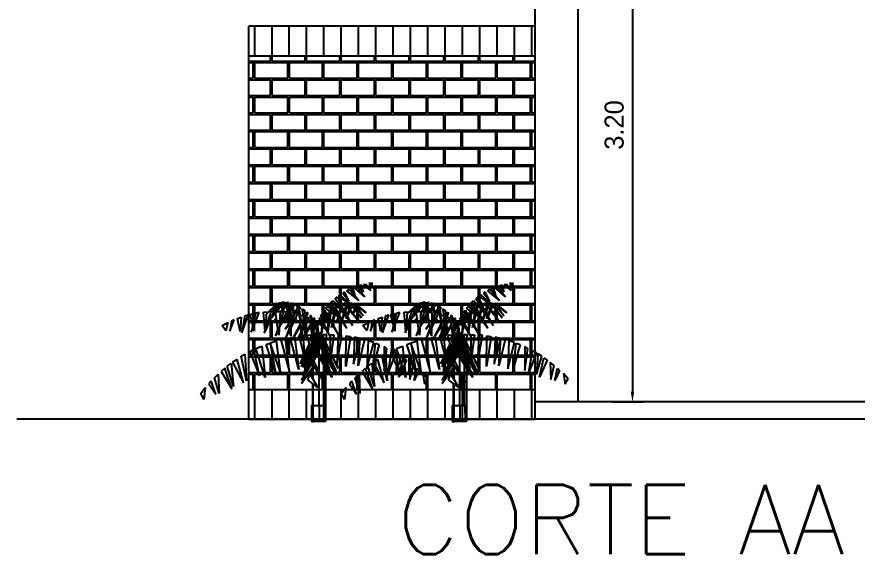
# Model space of a CAD drawing. Header units: millimetres. Extents: x 128 to 761, y 122 to 191.
# Drawn here: x 175.491 to 180.343, y 178.343 to 181.447 of the extents above; entities that cross this region are included whole.
import ezdxf

# ---------------------------------------------------------------- set-up
doc = ezdxf.new("R2010")
doc.units = ezdxf.units.MM
for name, color, linetype in [('COTA', 5, 'Continuous'), ('P1-VEGEXT', 60, 'Continuous'), ('PAREDE', 6, 'Continuous')]:
    doc.layers.add(name, color=color, linetype=linetype)
doc.styles.add('COMODOS', font='romans.shx', dxfattribs={"height": 0.15})
doc.styles.add('EXECUÇÃO', font='', dxfattribs={"height": 0.11})
doc.styles.get('EXECUÇÃO').set_extended_font_data('AvantGarde Md BT')
doc.dimstyles.new('COTAEXEC', dxfattribs={"dimscale": 0.05, "dimtxt": 0.11, "dimasz": 1.2, "dimexe": 1.25, "dimexo": 4, "dimgap": 1, "dimtad": 1, "dimrnd": 0.005, "dimzin": 4, "dimdsep": 46, "dimtxsty": 'EXECUÇÃO', "dimcen": 2.5, "dimdle": 0.15, "dimclrd": 2, "dimclre": 2, "dimclrt": 220, "dimadec": 0, "dimazin": 0, "dimtfac": 0.075, "dimtmove": 2, "dimatfit": 3, "dimfxl": 1, "dimtolj": 1, "dimtzin": 0, "dimarcsym": 0})

# ---------------------------------------------------------------- blocks, each defined once
blk = doc.blocks.new('A$C19217AA6')
at = {"layer": 'P1-VEGEXT', "color": 84}
for p, q in [((0.3221, 0.7823), (0.3172, 0.8003)), ((0.3172, 0.8003), (0.3393, 0.7987)), ((0.3393, 0.7987), (0.3221, 0.7823)), ((0.3565, 0.7937), (0.327, 0.7577)), ((0.327, 0.7577), (0.3688, 0.7921)), ((0.3688, 0.7921), (0.3565, 0.7937)), ((0.4082, 0.7806), (0.3615, 0.7216)), ((0.3688, 0.7495), (0.3811, 0.7888)), ((0.3959, 0.7839), (0.3688, 0.7495)), ((0.3811, 0.7888), (0.3959, 0.7839)), ((0.4229, 0.7757), (0.4082, 0.7806)), ((0.3615, 0.7216), (0.4229, 0.7757)), ((0.45, 0.7642), (0.3959, 0.7003)), ((0.3959, 0.7003), (0.4647, 0.756)), ((0.4155, 0.7233), (0.4303, 0.7724)), ((0.4451, 0.7659), (0.4205, 0.7298)), ((0.4303, 0.7724), (0.4451, 0.7659)), ((0.4647, 0.756), (0.45, 0.7642)), ((0.4524, 0.6954), (0.4795, 0.7478)), ((0.4893, 0.7429), (0.4524, 0.6954)), ((0.4549, 0.6856), (0.5041, 0.7331)), ((0.4795, 0.7478), (0.4893, 0.7429)), ((0.5041, 0.7331), (0.5164, 0.7249)), ((0.4377, 0.6839), (0.4303, 0.6823)), ((0.4303, 0.6823), (0.4696, 0.5938)), ((0.4696, 0.5938), (0.4377, 0.6839)), ((0.4377, 0.6757), (0.4451, 0.6839)), ((0.4524, 0.6856), (0.4401, 0.6724)), ((0.4549, 0.6839), (0.4401, 0.6692)), ((0.4451, 0.6839), (0.4524, 0.6856)), ((0.4647, 0.6856), (0.4549, 0.6856)), ((0.4549, 0.6856), (0.4918, 0.5872)), ((0.5164, 0.7249), (0.4623, 0.6856)), ((0.4918, 0.5872), (0.4647, 0.6856)), ((0.4672, 0.6741), (0.4746, 0.6839)), ((0.4795, 0.6823), (0.4672, 0.6692)), ((0.4746, 0.6839), (0.4795, 0.6823)), ((0.4967, 0.6774), (0.4893, 0.6806)), ((0.4893, 0.6806), (0.5237, 0.5725)), ((0.5188, 0.7216), (0.4967, 0.6708)), ((0.5041, 0.6528), (0.5557, 0.6905)), ((0.5065, 0.6724), (0.5336, 0.7101)), ((0.5459, 0.7003), (0.5139, 0.6692)), ((0.5336, 0.7101), (0.5188, 0.7216)), ((0.5557, 0.6905), (0.5409, 0.6544)), ((0.5557, 0.6905), (0.5459, 0.7003)), ((0.568, 0.6774), (0.5557, 0.6905)), ((0.7647, 0.6757), (0.777, 0.6823)), ((0.777, 0.6823), (0.804, 0.6315)), ((0.7844, 0.6839), (0.7795, 0.6724)), ((0.7844, 0.6659), (0.7918, 0.6856)), ((0.7918, 0.6856), (0.7844, 0.6839)), ((0.8508, 0.6265), (0.8016, 0.6888)), ((0.8016, 0.6888), (0.8065, 0.6888)), ((0.8065, 0.6888), (0.8508, 0.6298)), ((0.8188, 0.6905), (0.8139, 0.6774)), ((0.8262, 0.6888), (0.8188, 0.6905)), ((0.8188, 0.6708), (0.8262, 0.6888)), ((0.8704, 0.6364), (0.8286, 0.6905)), ((0.8286, 0.6905), (0.8385, 0.6888)), ((0.8385, 0.6888), (0.8754, 0.6364)), ((0.8458, 0.6872), (0.8434, 0.6806)), ((0.8532, 0.6856), (0.8458, 0.6872)), ((0.8483, 0.6741), (0.8532, 0.6856)), ((0.8901, 0.6364), (0.8557, 0.6823)), ((0.8557, 0.6823), (0.8655, 0.6774)), ((0.3983, 0.6642), (0.3541, 0.6282)), ((0.3541, 0.6282), (0.3885, 0.6544)), ((0.4057, 0.661), (0.3713, 0.6102)), ((0.3713, 0.6102), (0.4082, 0.6561)), ((0.4155, 0.6446), (0.3811, 0.5987)), ((0.3811, 0.5987), (0.4155, 0.6429)), ((0.3885, 0.6544), (0.3983, 0.6642)), ((0.4082, 0.6724), (0.4033, 0.6692)), ((0.4033, 0.6692), (0.4328, 0.6167)), ((0.4328, 0.6167), (0.4082, 0.6724)), ((0.418, 0.6757), (0.4106, 0.6659)), ((0.4131, 0.661), (0.4278, 0.679)), ((0.4278, 0.679), (0.418, 0.6757)), ((0.4352, 0.6708), (0.418, 0.6479)), ((0.418, 0.6446), (0.4352, 0.6659)), ((0.4451, 0.6446), (0.4278, 0.6233)), ((0.4303, 0.62), (0.4475, 0.6413)), ((0.4426, 0.6692), (0.4549, 0.679)), ((0.4598, 0.6659), (0.4475, 0.6495)), ((0.45, 0.6462), (0.4623, 0.661)), ((0.4672, 0.6265), (0.4721, 0.6331)), ((0.4746, 0.6315), (0.4672, 0.6265)), ((0.4942, 0.661), (0.477, 0.6331)), ((0.477, 0.6364), (0.4844, 0.6429)), ((0.477, 0.6347), (0.4795, 0.6364)), ((0.4819, 0.6216), (0.4991, 0.6462)), ((0.4942, 0.6626), (0.4893, 0.6528)), ((0.5237, 0.5725), (0.4967, 0.6774)), ((0.5041, 0.6757), (0.4991, 0.6659)), ((0.5016, 0.6511), (0.5164, 0.6692)), ((0.5164, 0.6692), (0.5041, 0.6757)), ((0.509, 0.62), (0.5262, 0.6479)), ((0.5311, 0.6315), (0.5139, 0.6069)), ((0.5237, 0.6659), (0.5459, 0.6511)), ((0.5237, 0.6659), (0.5532, 0.5429)), ((0.5311, 0.6315), (0.5262, 0.6216)), ((0.5532, 0.5429), (0.5336, 0.6593)), ((0.536, 0.6331), (0.568, 0.6774)), ((0.5778, 0.6659), (0.536, 0.6315)), ((0.5459, 0.6511), (0.536, 0.638)), ((0.5385, 0.6216), (0.5557, 0.6347)), ((0.5655, 0.638), (0.5557, 0.6446)), ((0.5557, 0.6446), (0.5778, 0.5118)), ((0.5631, 0.638), (0.5877, 0.6561)), ((0.5778, 0.5118), (0.5655, 0.638)), ((0.568, 0.5921), (0.6024, 0.6331)), ((0.5877, 0.6561), (0.5778, 0.6659)), ((0.595, 0.6429), (0.5827, 0.6233)), ((0.6024, 0.6331), (0.595, 0.6429)), ((0.6983, 0.6331), (0.6909, 0.6265)), ((0.7155, 0.597), (0.6983, 0.6331)), ((0.7106, 0.6429), (0.7057, 0.6134)), ((0.7229, 0.6511), (0.7106, 0.6429)), ((0.7155, 0.6102), (0.7229, 0.6511)), ((0.7401, 0.6446), (0.7303, 0.5888)), ((0.7303, 0.5725), (0.745, 0.6364)), ((0.745, 0.6659), (0.7327, 0.6577)), ((0.7327, 0.6577), (0.7573, 0.6216)), ((0.745, 0.6659), (0.7549, 0.6708)), ((0.7868, 0.5921), (0.745, 0.6659)), ((0.7549, 0.6708), (0.7499, 0.6544)), ((0.7942, 0.6298), (0.7647, 0.6757)), ((0.777, 0.6561), (0.7672, 0.6233)), ((0.7696, 0.62), (0.7795, 0.6511)), ((0.8114, 0.6331), (0.7868, 0.6298)), ((0.7893, 0.4954), (0.8114, 0.6331)), ((0.8114, 0.6724), (0.8016, 0.6364)), ((0.804, 0.6331), (0.8163, 0.6675)), ((0.8114, 0.6331), (0.8311, 0.6347)), ((0.8557, 0.5397), (0.8114, 0.6331)), ((0.8262, 0.6331), (0.8311, 0.6495)), ((0.8336, 0.6462), (0.8286, 0.6331)), ((0.8311, 0.6347), (0.8532, 0.5643)), ((0.8336, 0.6528), (0.8409, 0.6741)), ((0.8458, 0.6692), (0.836, 0.6479)), ((0.8778, 0.6364), (0.8508, 0.6364)), ((0.8508, 0.6364), (0.8581, 0.4987)), ((0.8581, 0.6364), (0.8631, 0.6462)), ((0.8581, 0.4987), (0.8778, 0.6364)), ((0.8655, 0.6429), (0.8606, 0.6364)), ((0.8631, 0.6511), (0.8704, 0.6626)), ((0.8655, 0.6774), (0.8926, 0.6364)), ((0.8729, 0.6577), (0.868, 0.6479)), ((0.8704, 0.6675), (0.8754, 0.6741)), ((0.8754, 0.6741), (0.8803, 0.6692)), ((0.8803, 0.6692), (0.8754, 0.661)), ((0.8754, 0.6347), (0.8999, 0.602)), ((0.9294, 0.6249), (0.8852, 0.6642)), ((0.8852, 0.6642), (0.895, 0.6544)), ((0.8852, 0.6364), (0.9049, 0.6364)), ((0.9344, 0.5233), (0.8852, 0.6364)), ((0.895, 0.6544), (0.9294, 0.6249)), ((0.9049, 0.6364), (0.9344, 0.5315)), ((0.9467, 0.6331), (0.9294, 0.6347)), ((0.9294, 0.6347), (0.9368, 0.52)), ((0.9368, 0.52), (0.9467, 0.6331)), ((0.4278, 0.6216), (0.4033, 0.5872)), ((0.4033, 0.5872), (0.4303, 0.62)), ((0.4746, 0.6282), (0.4328, 0.5544)), ((0.4328, 0.5544), (0.4647, 0.6003)), ((0.4647, 0.6003), (0.4795, 0.6183)), ((0.4647, 0.5397), (0.509, 0.6167)), ((0.5114, 0.6052), (0.4647, 0.5397)), ((0.4967, 0.5938), (0.4893, 0.5888)), ((0.4893, 0.5888), (0.4893, 0.5888)), ((0.5114, 0.6036), (0.5114, 0.6052)), ((0.5139, 0.6052), (0.5336, 0.6183)), ((0.5311, 0.6265), (0.5188, 0.6151)), ((0.5287, 0.6249), (0.5311, 0.6265)), ((0.5483, 0.5708), (0.5631, 0.6003)), ((0.5631, 0.5872), (0.5483, 0.561)), ((0.5655, 0.5823), (0.5582, 0.5757)), ((0.5606, 0.5839), (0.5631, 0.5856)), ((0.5778, 0.6298), (0.568, 0.6102)), ((0.568, 0.5954), (0.5852, 0.6216)), ((0.5975, 0.6102), (0.5705, 0.5872)), ((0.5705, 0.579), (0.5975, 0.5987)), ((0.5852, 0.6216), (0.5778, 0.6298)), ((0.6098, 0.6216), (0.5975, 0.6102)), ((0.6049, 0.6036), (0.5975, 0.6118)), ((0.5975, 0.6118), (0.6123, 0.5069)), ((0.6049, 0.602), (0.6172, 0.6102)), ((0.6123, 0.5069), (0.6049, 0.6036)), ((0.6049, 0.5806), (0.6147, 0.597)), ((0.6245, 0.5872), (0.6073, 0.5626)), ((0.6172, 0.6102), (0.6098, 0.6216)), ((0.6196, 0.6003), (0.6147, 0.5938)), ((0.6147, 0.597), (0.6245, 0.5872)), ((0.6196, 0.6003), (0.627, 0.5905)), ((0.627, 0.5905), (0.6221, 0.5872)), ((0.6491, 0.5888), (0.6565, 0.5987)), ((0.659, 0.5725), (0.6491, 0.5888)), ((0.6565, 0.5987), (0.6614, 0.5856)), ((0.6737, 0.5921), (0.659, 0.5839)), ((0.659, 0.5839), (0.6663, 0.4741)), ((0.6663, 0.5872), (0.6688, 0.6069)), ((0.6663, 0.4741), (0.6737, 0.5921)), ((0.6786, 0.6151), (0.6688, 0.6069)), ((0.6786, 0.6151), (0.6713, 0.5872)), ((0.6836, 0.597), (0.6983, 0.6036)), ((0.7204, 0.5249), (0.6836, 0.597)), ((0.6909, 0.6265), (0.718, 0.5806)), ((0.6983, 0.6036), (0.7204, 0.5462)), ((0.7032, 0.5856), (0.7057, 0.5987)), ((0.7106, 0.5888), (0.7081, 0.5741)), ((0.7131, 0.6003), (0.7155, 0.6069)), ((0.7327, 0.6151), (0.7155, 0.6102)), ((0.7155, 0.6102), (0.7278, 0.4659)), ((0.7278, 0.4659), (0.7327, 0.6151)), ((0.7499, 0.62), (0.7672, 0.6249)), ((0.7868, 0.5413), (0.7499, 0.62)), ((0.7598, 0.5954), (0.7549, 0.5692)), ((0.7549, 0.5692), (0.7622, 0.5938)), ((0.7672, 0.6249), (0.7868, 0.5675)), ((0.777, 0.5938), (0.7868, 0.5806)), ((0.7868, 0.6298), (0.7893, 0.4954)), ((0.8458, 0.561), (0.8065, 0.6134)), ((0.809, 0.6249), (0.8385, 0.5741)), ((0.8163, 0.602), (0.8114, 0.5905)), ((0.8114, 0.5905), (0.8139, 0.602)), ((0.8188, 0.6134), (0.8163, 0.6102)), ((0.8188, 0.6085), (0.8188, 0.6118)), ((0.8483, 0.6134), (0.8508, 0.62)), ((0.8508, 0.6183), (0.8483, 0.6134)), ((0.8704, 0.6003), (0.8852, 0.5856)), ((0.8999, 0.6003), (0.8754, 0.6298)), ((0.9098, 0.6118), (0.9147, 0.6085)), ((1.0008, 0.5577), (0.9712, 0.6298)), ((0.9712, 0.6298), (0.9934, 0.6249)), ((0.9934, 0.6249), (1.0008, 0.5921)), ((1.0229, 0.6183), (1.0008, 0.6249)), ((1.0008, 0.6249), (1.0008, 0.5216)), ((1.0008, 0.5216), (1.0229, 0.6183)), ((1.0721, 0.5134), (1.0352, 0.6151)), ((1.0352, 0.6151), (1.0548, 0.6102)), ((1.0548, 0.6102), (1.0721, 0.5134)), ((1.0966, 0.5954), (1.0745, 0.6036)), ((1.0745, 0.6036), (1.0819, 0.52)), ((1.0819, 0.52), (1.0966, 0.5954)), ((1.1409, 0.5233), (1.1163, 0.5872)), ((1.1163, 0.5872), (1.1311, 0.5806)), ((0.5139, 0.502), (0.5459, 0.5675)), ((0.5483, 0.5593), (0.5139, 0.502)), ((0.5434, 0.5643), (0.5385, 0.5593)), ((0.5385, 0.5593), (0.5434, 0.5626)), ((0.5655, 0.5774), (0.5532, 0.5692)), ((0.5754, 0.5216), (0.6024, 0.5741)), ((0.6049, 0.5593), (0.5754, 0.5167)), ((0.5901, 0.538), (0.6073, 0.5495)), ((0.6049, 0.5544), (0.595, 0.5446)), ((0.6295, 0.5757), (0.6073, 0.5577)), ((0.6098, 0.5528), (0.6295, 0.5692)), ((0.627, 0.5003), (0.6319, 0.5544)), ((0.6295, 0.5757), (0.6319, 0.579)), ((0.6295, 0.5774), (0.6344, 0.5725)), ((0.6442, 0.4856), (0.6295, 0.5774)), ((0.6344, 0.5364), (0.6295, 0.5069)), ((0.6319, 0.579), (0.6344, 0.5725)), ((0.6344, 0.5725), (0.6418, 0.579)), ((0.6344, 0.5725), (0.6442, 0.5774)), ((0.6639, 0.502), (0.6344, 0.5725)), ((0.6344, 0.5725), (0.6442, 0.4856)), ((0.6368, 0.561), (0.6368, 0.5462)), ((0.6418, 0.579), (0.6393, 0.5757)), ((0.6442, 0.5774), (0.6614, 0.5167)), ((0.659, 0.5282), (0.6614, 0.5429)), ((0.7155, 0.4872), (0.6713, 0.5675)), ((0.6713, 0.5544), (0.7155, 0.4872)), ((0.7032, 0.561), (0.6983, 0.5167)), ((0.6983, 0.5151), (0.7057, 0.5544)), ((0.7696, 0.4938), (0.7303, 0.5675)), ((0.7303, 0.5577), (0.7696, 0.4938)), ((0.7967, 0.5429), (0.8237, 0.4708)), ((0.7991, 0.5692), (0.8213, 0.5347)), ((0.8213, 0.5347), (0.7991, 0.5626)), ((0.8631, 0.5364), (0.8778, 0.4954)), ((1.018, 0.5167), (1.0057, 0.5446)), ((1.0081, 0.5561), (1.018, 0.5167)), ((1.1311, 0.5806), (1.1409, 0.5233)), ((1.1852, 0.5561), (1.1532, 0.5725)), ((1.1532, 0.5725), (1.163, 0.5249)), ((1.163, 0.5249), (1.1852, 0.5561)), ((0.3885, 0.4807), (0.4205, 0.4872)), ((0.4205, 0.4872), (0.4278, 0.3315)), ((0.4696, 0.4954), (0.4451, 0.4921)), ((0.4451, 0.4921), (0.4721, 0.3184)), ((0.4721, 0.3184), (0.4696, 0.4954)), ((0.4942, 0.4987), (0.5164, 0.5003)), ((0.5237, 0.3315), (0.4942, 0.4987)), ((0.5164, 0.3069), (0.6123, 0.5085)), ((0.6123, 0.5036), (0.5164, 0.3069)), ((0.5164, 0.5003), (0.5237, 0.3315)), ((0.6172, 0.4921), (0.5237, 0.2807)), ((0.5606, 0.502), (0.5409, 0.502)), ((0.5409, 0.502), (0.5557, 0.3905)), ((0.5606, 0.3987), (0.5606, 0.502)), ((0.5631, 0.4954), (0.5754, 0.52)), ((0.5754, 0.5151), (0.5631, 0.4954)), ((0.5754, 0.5249), (0.5729, 0.5233)), ((0.5754, 0.5266), (0.5803, 0.5298)), ((0.5754, 0.5249), (0.5778, 0.5282)), ((0.5877, 0.4577), (0.5803, 0.502)), ((0.5803, 0.502), (0.6024, 0.502)), ((0.5852, 0.4233), (0.6147, 0.5052)), ((0.6123, 0.4954), (0.5926, 0.438)), ((0.6024, 0.502), (0.6024, 0.4872)), ((0.6123, 0.5085), (0.6123, 0.4987)), ((0.6147, 0.5085), (0.6123, 0.502)), ((0.6909, 0.3249), (0.6123, 0.5036)), ((0.6123, 0.4987), (0.6147, 0.4889)), ((0.6147, 0.5069), (0.6196, 0.5151)), ((0.6172, 0.5151), (0.6147, 0.5102)), ((0.659, 0.4003), (0.6147, 0.5134)), ((0.6147, 0.5134), (0.6147, 0.5118)), ((0.6147, 0.5118), (0.6541, 0.4052)), ((0.6196, 0.5151), (0.6172, 0.5151)), ((0.6196, 0.4823), (0.6172, 0.4921)), ((0.6245, 0.5118), (0.6221, 0.5134)), ((0.6221, 0.5134), (0.6983, 0.3331)), ((0.627, 0.4987), (0.6221, 0.5003)), ((0.6221, 0.5003), (0.6221, 0.4889)), ((0.6221, 0.4872), (0.6221, 0.4807)), ((0.6983, 0.3331), (0.6245, 0.5118)), ((0.627, 0.497), (0.6245, 0.4872)), ((0.6245, 0.4839), (0.6295, 0.4938)), ((0.6319, 0.5085), (0.627, 0.5003)), ((0.6295, 0.4954), (0.6344, 0.5052)), ((0.6344, 0.5052), (0.6319, 0.5085)), ((0.6516, 0.4987), (0.6319, 0.4987)), ((0.6368, 0.502), (0.6344, 0.4987)), ((0.6344, 0.502), (0.6344, 0.4839)), ((0.6639, 0.4184), (0.6344, 0.502)), ((0.6344, 0.4987), (0.6639, 0.4184)), ((0.6368, 0.5069), (0.6393, 0.4987)), ((0.6368, 0.5052), (0.6368, 0.5069)), ((0.6393, 0.4987), (0.6368, 0.5052)), ((0.6393, 0.502), (0.6393, 0.4987)), ((0.6393, 0.4987), (0.6418, 0.5003)), ((0.6418, 0.5003), (0.6467, 0.5118)), ((0.6442, 0.5102), (0.6418, 0.5036)), ((0.6467, 0.5118), (0.6442, 0.5102)), ((0.6442, 0.4987), (0.6516, 0.5118)), ((0.6516, 0.4987), (0.6442, 0.4725)), ((0.6541, 0.4987), (0.6467, 0.4839)), ((0.6663, 0.4544), (0.6491, 0.5118)), ((0.6541, 0.5102), (0.6491, 0.4987)), ((0.6565, 0.5069), (0.6491, 0.4921)), ((0.6491, 0.4839), (0.6516, 0.4921)), ((0.6516, 0.5118), (0.6541, 0.5102)), ((0.6516, 0.4921), (0.6663, 0.4528)), ((0.6541, 0.502), (0.6639, 0.4757)), ((0.6541, 0.4987), (0.6541, 0.502)), ((0.6565, 0.5151), (0.6565, 0.4987)), ((0.6565, 0.4987), (0.659, 0.5134)), ((0.6639, 0.4872), (0.6565, 0.5036)), ((0.659, 0.5233), (0.6614, 0.5298)), ((0.6639, 0.4151), (0.6737, 0.4987)), ((0.6663, 0.502), (0.6713, 0.4872)), ((0.6713, 0.4839), (0.6663, 0.4938)), ((0.6959, 0.497), (0.6688, 0.402)), ((0.6737, 0.4987), (0.6959, 0.497)), ((0.6983, 0.5118), (0.6983, 0.5052)), ((0.7032, 0.3413), (0.718, 0.4954)), ((0.7401, 0.4921), (0.7032, 0.3413)), ((0.718, 0.4954), (0.7254, 0.4938)), ((0.7278, 0.5249), (0.7475, 0.4807)), ((0.7475, 0.4807), (0.7278, 0.5134)), ((0.7278, 0.4938), (0.7401, 0.4921)), ((0.7672, 0.4889), (0.7426, 0.302)), ((0.7426, 0.302), (0.7918, 0.4856)), ((0.7918, 0.4856), (0.7672, 0.4889)), ((0.8237, 0.4708), (0.7942, 0.5282)), ((0.8778, 0.4954), (0.8606, 0.5266)), ((0.9368, 0.5266), (0.9417, 0.5134)), ((0.9417, 0.5134), (0.9368, 0.5233)), ((0.3, 0.4528), (0.2779, 0.4446)), ((0.2779, 0.4446), (0.3147, 0.3135)), ((0.3147, 0.3135), (0.3, 0.4528)), ((0.3098, 0.4577), (0.3418, 0.4675)), ((0.3492, 0.3053), (0.3098, 0.4577)), ((0.3418, 0.4675), (0.3492, 0.3053)), ((0.3885, 0.4807), (0.3639, 0.4741)), ((0.3639, 0.4741), (0.4008, 0.3216)), ((0.4278, 0.3315), (0.3885, 0.4807)), ((0.4008, 0.3216), (0.3885, 0.4807)), ((0.5237, 0.2807), (0.6147, 0.4741)), ((0.5336, 0.2774), (0.6221, 0.4561)), ((0.6295, 0.4479), (0.5336, 0.2774)), ((0.5852, 0.3839), (0.6172, 0.4675)), ((0.5901, 0.438), (0.5877, 0.4544)), ((0.5901, 0.3938), (0.6172, 0.4643)), ((0.6024, 0.4839), (0.6024, 0.4708)), ((0.6024, 0.4659), (0.6024, 0.4593)), ((0.6024, 0.4479), (0.6024, 0.4298)), ((0.6196, 0.461), (0.6073, 0.4282)), ((0.6196, 0.461), (0.6098, 0.4315)), ((0.6147, 0.4741), (0.6196, 0.4823)), ((0.7081, 0.2954), (0.6147, 0.479)), ((0.6147, 0.479), (0.6172, 0.4692)), ((0.6172, 0.4823), (0.6885, 0.3315)), ((0.6196, 0.479), (0.6172, 0.4708)), ((0.6172, 0.4692), (0.6245, 0.4495)), ((0.6196, 0.4675), (0.6221, 0.4741)), ((0.6196, 0.4643), (0.6245, 0.4708)), ((0.6221, 0.4577), (0.6196, 0.4511)), ((0.6221, 0.4774), (0.6245, 0.4823)), ((0.6245, 0.4708), (0.6221, 0.4626)), ((0.6221, 0.461), (0.6245, 0.4675)), ((0.627, 0.4659), (0.6221, 0.4593)), ((0.6221, 0.4544), (0.6221, 0.4561)), ((0.6221, 0.4561), (0.6295, 0.4479)), ((0.6221, 0.4282), (0.6245, 0.4413)), ((0.6245, 0.4807), (0.627, 0.4692)), ((0.6245, 0.4725), (0.6245, 0.4757)), ((0.627, 0.4692), (0.627, 0.4692)), ((0.627, 0.4528), (0.627, 0.461)), ((0.627, 0.461), (0.6319, 0.443)), ((0.627, 0.4462), (0.7081, 0.2954)), ((0.6319, 0.438), (0.6344, 0.4249)), ((0.6368, 0.4528), (0.6344, 0.4807)), ((0.6418, 0.4643), (0.6368, 0.4511)), ((0.6368, 0.4511), (0.6368, 0.4446)), ((0.6393, 0.4446), (0.6368, 0.443)), ((0.6393, 0.4282), (0.6368, 0.4397)), ((0.6418, 0.4626), (0.6393, 0.4561)), ((0.6442, 0.4593), (0.6393, 0.4495)), ((0.6418, 0.4708), (0.6418, 0.4659)), ((0.6442, 0.4675), (0.6418, 0.4643)), ((0.6418, 0.4577), (0.6442, 0.4593)), ((0.6565, 0.4282), (0.6418, 0.4544)), ((0.6491, 0.479), (0.6442, 0.4692)), ((0.6442, 0.479), (0.6639, 0.4315)), ((0.6442, 0.461), (0.6467, 0.4643)), ((0.6467, 0.4626), (0.6442, 0.461)), ((0.6639, 0.4315), (0.6467, 0.4807)), ((0.6467, 0.4659), (0.6491, 0.4708)), ((0.6491, 0.4528), (0.6467, 0.4626)), ((0.6491, 0.4839), (0.6663, 0.4446)), ((0.6491, 0.4708), (0.6516, 0.4741)), ((0.6516, 0.4741), (0.6516, 0.4774)), ((0.6639, 0.4249), (0.6516, 0.4479)), ((0.6688, 0.4741), (0.6663, 0.4839)), ((0.6663, 0.4757), (0.6688, 0.4675)), ((0.7081, 0.3921), (0.6811, 0.4495)), ((0.6811, 0.4446), (0.7057, 0.3905)), ((0.7967, 0.2856), (0.8188, 0.479)), ((0.8458, 0.4725), (0.7967, 0.2856)), ((0.8188, 0.479), (0.8188, 0.4774)), ((0.8188, 0.4774), (0.8458, 0.4725)), ((0.8729, 0.4659), (0.8508, 0.2905)), ((0.8508, 0.2905), (0.9073, 0.4544)), ((0.9319, 0.4462), (0.8729, 0.4659)), ((0.9073, 0.4544), (0.8778, 0.2823)), ((0.8778, 0.2823), (0.9319, 0.4462)), ((0.1524, 0.379), (0.1746, 0.3921)), ((0.1746, 0.3921), (0.182, 0.2725)), ((0.2065, 0.4102), (0.182, 0.3971)), ((0.182, 0.3971), (0.2262, 0.2856)), ((0.2262, 0.2856), (0.2065, 0.4102)), ((0.2336, 0.4233), (0.2508, 0.4331)), ((0.2508, 0.2954), (0.2336, 0.4233)), ((0.2508, 0.4331), (0.2508, 0.2954)), ((0.5778, 0.3987), (0.5483, 0.3085)), ((0.6393, 0.4134), (0.5508, 0.2544)), ((0.5508, 0.2544), (0.6418, 0.3971)), ((0.5557, 0.3889), (0.5582, 0.3626)), ((0.5606, 0.3626), (0.5606, 0.3971)), ((0.5877, 0.4282), (0.5877, 0.4249)), ((0.5877, 0.4151), (0.5877, 0.3856)), ((0.6073, 0.4282), (0.5926, 0.4282)), ((0.5926, 0.4282), (0.5926, 0.4282)), ((0.5975, 0.4282), (0.5975, 0.4134)), ((0.5975, 0.4085), (0.5975, 0.4052)), ((0.5975, 0.338), (0.5975, 0.3905)), ((0.6319, 0.4282), (0.6172, 0.4282)), ((0.6196, 0.4282), (0.6245, 0.4364)), ((0.6196, 0.4282), (0.6221, 0.4348)), ((0.6245, 0.4348), (0.6196, 0.4282)), ((0.627, 0.4282), (0.627, 0.3905)), ((0.6344, 0.4315), (0.6295, 0.4282)), ((0.6319, 0.4348), (0.6319, 0.4315)), ((0.6319, 0.4331), (0.7204, 0.2676)), ((0.6319, 0.4331), (0.6368, 0.4167)), ((0.6319, 0.4282), (0.6319, 0.4282)), ((0.6344, 0.4315), (0.6344, 0.4315)), ((0.6368, 0.4282), (0.6344, 0.4282)), ((0.6368, 0.4167), (0.6368, 0.4102)), ((0.6393, 0.4282), (0.6565, 0.4282)), ((0.6393, 0.4151), (0.6393, 0.4233)), ((0.6418, 0.3971), (0.6393, 0.4134)), ((0.7204, 0.2676), (0.6393, 0.4118)), ((0.6393, 0.3954), (0.6442, 0.379)), ((0.6442, 0.379), (0.6418, 0.4069)), ((0.659, 0.4282), (0.659, 0.4282)), ((0.659, 0.4282), (0.6639, 0.4282)), ((0.659, 0.4003), (0.659, 0.4249)), ((0.659, 0.3938), (0.6614, 0.4134)), ((0.659, 0.3807), (0.659, 0.3971)), ((0.6639, 0.4282), (0.6639, 0.42)), ((0.6639, 0.4184), (0.6639, 0.4151)), ((0.6688, 0.4003), (0.6639, 0.3856)), ((0.6885, 0.3692), (0.6688, 0.4036)), ((0.6688, 0.402), (0.6713, 0.3921)), ((0.6713, 0.4134), (0.6934, 0.361)), ((0.6762, 0.3987), (0.6713, 0.4102)), ((0.6762, 0.4315), (0.7057, 0.3659)), ((0.6762, 0.4298), (0.7032, 0.3512)), ((0.7032, 0.3643), (0.6762, 0.4249)), ((0.7032, 0.3479), (0.6786, 0.3971)), ((0.9565, 0.4364), (0.9368, 0.2544)), ((0.9368, 0.2544), (0.9909, 0.4216)), ((0.9909, 0.4216), (0.9565, 0.4364)), ((0.9688, 0.2643), (1.0032, 0.4167)), ((1.0253, 0.4036), (0.9688, 0.2643)), ((1.0032, 0.4167), (1.0253, 0.4036)), ((1.0548, 0.3889), (1.045, 0.2348)), ((1.0745, 0.3774), (1.0548, 0.3889)), ((0.0811, 0.3233), (0.1033, 0.3413)), ((0.1033, 0.3413), (0.1008, 0.243)), ((0.1402, 0.3692), (0.1205, 0.3544)), ((0.1205, 0.3544), (0.1647, 0.2577)), ((0.1647, 0.2577), (0.1402, 0.3692)), ((0.182, 0.2725), (0.1524, 0.379)), ((0.5655, 0.3069), (0.5877, 0.3479)), ((0.5877, 0.3462), (0.5655, 0.3069)), ((0.5705, 0.3397), (0.5729, 0.3495)), ((0.5729, 0.3479), (0.5705, 0.3397)), ((0.5877, 0.3544), (0.5754, 0.3282)), ((0.5754, 0.3282), (0.5877, 0.3528)), ((0.5877, 0.3512), (0.5754, 0.3282)), ((0.5778, 0.3184), (0.5877, 0.343)), ((0.5877, 0.3725), (0.5803, 0.3561)), ((0.5803, 0.3561), (0.5852, 0.3725)), ((0.5852, 0.3659), (0.5877, 0.3725)), ((0.5877, 0.3708), (0.5852, 0.3659)), ((0.5877, 0.3725), (0.5877, 0.3725)), ((0.5877, 0.32), (0.5877, 0.3708)), ((0.659, 0.3544), (0.595, 0.2233)), ((0.627, 0.3725), (0.627, 0.2889)), ((0.7278, 0.238), (0.6442, 0.3872)), ((0.6442, 0.3872), (0.6491, 0.3692)), ((0.6491, 0.3692), (0.6565, 0.3528)), ((0.659, 0.3757), (0.6565, 0.3626)), ((0.6565, 0.361), (0.6614, 0.3725)), ((0.6565, 0.3544), (0.6565, 0.3561)), ((0.659, 0.3741), (0.659, 0.3757)), ((0.659, 0.3594), (0.659, 0.3626)), ((0.6639, 0.3331), (0.659, 0.3544)), ((0.659, 0.3512), (0.7278, 0.238)), ((0.6713, 0.3659), (0.6614, 0.3872)), ((0.6614, 0.379), (0.6614, 0.3757)), ((0.6639, 0.3807), (0.6639, 0.3839)), ((0.6639, 0.3839), (0.6713, 0.3643)), ((0.6639, 0.3725), (0.6639, 0.379)), ((0.6639, 0.3512), (0.6639, 0.3675)), ((0.6885, 0.3216), (0.6639, 0.361)), ((0.6639, 0.3446), (0.6639, 0.2495)), ((0.6737, 0.3577), (0.6836, 0.3348)), ((0.6836, 0.3331), (0.6737, 0.3561)), ((0.6762, 0.3807), (0.6909, 0.3462)), ((0.6909, 0.3462), (0.6786, 0.3757)), ((0.6885, 0.3692), (0.7032, 0.3446)), ((0.7032, 0.3479), (0.7131, 0.3266)), ((0.7032, 0.3462), (0.7204, 0.3151)), ((0.7204, 0.3151), (0.7032, 0.343)), ((0.7057, 0.3594), (0.7278, 0.3167)), ((0.7278, 0.3167), (0.7081, 0.361)), ((0.7106, 0.3807), (0.7352, 0.3348)), ((0.7352, 0.3348), (0.7131, 0.3823)), ((1.045, 0.2348), (1.0745, 0.3774)), ((1.0622, 0.2249), (1.0991, 0.3594)), ((1.1262, 0.343), (1.0622, 0.2249)), ((1.0991, 0.3594), (1.1262, 0.343)), ((0.0615, 0.3085), (0.0492, 0.2954)), ((0.0492, 0.2954), (0.0762, 0.238)), ((0.0762, 0.238), (0.0615, 0.3085)), ((0.1008, 0.243), (0.0811, 0.3233)), ((0.5459, 0.2987), (0.5459, 0.2987)), ((0.5582, 0.2839), (0.5877, 0.3348)), ((0.5877, 0.3315), (0.5582, 0.2839)), ((0.5729, 0.2889), (0.5877, 0.3085)), ((0.5827, 0.3069), (0.5877, 0.3118)), ((0.5877, 0.3118), (0.5877, 0.0016)), ((0.595, 0.2233), (0.6639, 0.3331)), ((0.5975, 0.2282), (0.5975, 0.3266)), ((0.659, 0.2413), (0.659, 0.3249)), ((0.6639, 0.3135), (0.6688, 0.2987)), ((0.7278, 0.22), (0.6639, 0.3135)), ((0.6688, 0.2987), (0.7278, 0.22)), ((0.6836, 0.3331), (0.7057, 0.2971)), ((0.7032, 0.2872), (0.6885, 0.3233)), ((0.6909, 0.3167), (0.6885, 0.3216)), ((0.6909, 0.3233), (0.7057, 0.2971)), ((0.7057, 0.2971), (0.6934, 0.3184)), ((0.7057, 0.2971), (0.6983, 0.3053)), ((1.1335, 0.3364), (1.1188, 0.202)), ((1.1188, 0.202), (1.1557, 0.32)), ((1.1286, 0.1889), (1.1704, 0.3085)), ((1.1557, 0.32), (1.1335, 0.3364)), ((1.1704, 0.3085), (1.1901, 0.2905)), ((0, 0.2479), (0.027, 0.2774)), ((0.0172, 0.2167), (0, 0.2479)), ((0.027, 0.2774), (0.0172, 0.2167)), ((0.5606, 0.2725), (0.5606, 0.2725)), ((0.627, 0.2741), (0.627, 0.0922)), ((0.6786, 0.2757), (0.6319, 0.1971)), ((0.6639, 0.2839), (0.6688, 0.2741)), ((0.6688, 0.2741), (0.6639, 0.2807)), ((0.6909, 0.2413), (0.6786, 0.2757)), ((1.1901, 0.2905), (1.1286, 0.1889)), ((1.2073, 0.2741), (1.2024, 0.1626)), ((1.2024, 0.1626), (1.2294, 0.2528)), ((1.2294, 0.2528), (1.2073, 0.2741)), ((0.5975, 0.0922), (0.5975, 0.2266)), ((0.6319, 0.1971), (0.6909, 0.2413)), ((0.659, 0), (0.659, 0.2167)), ((0.6639, 0.22), (0.6639, 0.0938)), ((1.222, 0.1594), (1.2491, 0.2331)), ((1.2614, 0.2184), (1.222, 0.1594)), ((1.2491, 0.2331), (1.2614, 0.2184)), ((1.3081, 0.1626), (1.2835, 0.1971)), ((1.2835, 0.1971), (1.2909, 0.1282)), ((1.2909, 0.1282), (1.3081, 0.1626)), ((0.595, 0.0922), (0.5877, 0.0938)), ((0.5877, 0.0938), (0.5975, 0.0922)), ((0.5926, 0), (0.595, 0.0922)), ((0.595, 0.0922), (0.659, 0.0922)), ((0.6245, 0.0922), (0.6245, 0)), ((0.659, 0.0922), (0.6639, 0.0938)), ((0.6688, 0.0938), (0.659, 0.0922)), ((0.6639, 0.0938), (0.6688, 0.0938)), ((0.6688, 0.0938), (0.6688, 0.0016)), ((0.5877, 0.0016), (0.5926, 0)), ((0.6688, 0.0016), (0.659, 0)), ((0.5926, 0), (0.659, 0))]:
    blk.add_line(p, q, dxfattribs=at)
blk = doc.blocks.new('A$C7716416F')
at = {"xscale": -1}
blk.add_blockref('A$C19217AA6', (1.3081, 0), dxfattribs=at)
blk = doc.blocks.new('*D569')
at = {"layer": 'COTA', "color": 2, "lineweight": -2}
for p, q in [((178.9311, 182.4217), (179.1081, 182.4217)), ((179.0456, 182.3617), (179.0456, 179.2817)), ((178.9311, 179.2217), (179.1081, 179.2217))]:
    blk.add_line(p, q, dxfattribs=at)
at = {"layer": 'COTA', "color": 2}
for points in [[(179.0356, 182.3617), (179.0556, 182.3617), (179.0456, 182.4217)], [(179.0356, 179.2817), (179.0556, 179.2817), (179.0456, 179.2217)]]:
    blk.add_solid(points, dxfattribs=at)
at = {"layer": 'DEFPOINTS', "color": 0}
for p in [(178.7311, 182.4217), (178.7311, 179.2217), (179.0456, 179.2217)]:
    blk.add_point(p, dxfattribs=at)
at = {"layer": 'COTA', "color": 220, "insert": (178.9406, 180.8217), "char_height": 0.11, "attachment_point": 5, "rotation": 90, "style": 'EXECUÇÃO'}
blk.add_mtext('\\A1;3.20', dxfattribs=at)

msp = doc.modelspace()

# ---------------------------------------------------------------- hatches: boundary and pattern name
h = msp.add_hatch()
h.set_pattern_fill('CONCBLOC', color=8, scale=0.2, style=0)
h.set_pattern_definition([(0, (-206.23534, 17.7912), (0.1, 0.1), [0.192, -0.008]), (0, (-206.23534, 17.8832), (0.1, 0.1), [0.192, -0.008]), (90, (-206.23534, 17.7912), (-0.1, 0.1), [0.092, -0.108]), (90, (-206.24334, 17.7912), (-0.1, 0.1), [0.092, -0.108])])
h.paths.add_polyline_path([(176.8311, 181.2217), (176.8311, 179.2917), (178.4811, 179.2917), (178.4811, 181.2217)])
at = {"layer": 'PAREDE'}
h = msp.add_hatch(dxfattribs=at)
h.set_pattern_fill('_U', color=8, scale=0.1, angle=90, style=0, pattern_type=0)
h.set_pattern_definition([(90, (-206.23534, 17.7912), (-0.1, 6e-18), [])])
h.paths.add_polyline_path([(176.8311, 181.3917), (176.8311, 181.2217), (178.4811, 181.2217), (178.4811, 181.3917)])
h = msp.add_hatch(dxfattribs=at)
h.set_pattern_fill('_U', color=8, scale=0.1, angle=90, style=0, pattern_type=0)
h.set_pattern_definition([(90, (-206.23534, 15.6912), (-0.1, 6e-18), [])])
h.paths.add_polyline_path([(176.8311, 179.2917), (176.8311, 179.1217), (178.4811, 179.1217), (178.4811, 179.2917)])

# ---------------------------------------------------------------- linework, layer by layer
at = {"color": 2}
for p, q in [((203.4842, 179.2217), (178.4811, 179.2217)), ((203.0842, 179.1217), (175.4915, 179.1217))]:
    msp.add_line(p, q, dxfattribs=at)
at = {"layer": 'PAREDE'}
for p, q in [((178.4811, 182.4217), (178.4811, 179.2217)), ((178.7311, 182.4217), (178.7311, 179.2217)), ((178.4811, 179.2217), (178.4811, 179.1217))]:
    msp.add_line(p, q, dxfattribs=at)
at = {"layer": 'PAREDE', "color": 8}
for p, q in [((176.8311, 179.1217), (176.8311, 181.3917)), ((178.4811, 181.3917), (176.8311, 181.3917)), ((176.8311, 181.2217), (178.4811, 181.2217)), ((178.4811, 179.2917), (176.8311, 179.2917)), ((176.8311, 179.1217), (178.4811, 179.1217))]:
    msp.add_line(p, q, dxfattribs=at)

# ---------------------------------------------------------------- block references
at = {"color": 3}
for p in [(176.554, 179.1083), (177.3663, 179.1083)]:
    msp.add_blockref('A$C7716416F', p, dxfattribs=at)

# ---------------------------------------------------------------- texts
at = {"color": 4, "style": 'COMODOS'}
msp.add_text('CORTE AA', height=0.4, dxfattribs=at).set_placement((177.6854, 178.3425))

# ---------------------------------------------------------------- dimensions: what is measured, and where the dimension line sits
at = {"layer": 'COTA'}
dim = msp.add_linear_dim(base=(179.0456, 179.2217), p1=(178.7311, 182.4217), p2=(178.7311, 179.2217), angle=90, dimstyle='COTAEXEC', dxfattribs=at)
dim.commit()
dim.dimension.update_dxf_attribs({"geometry": '*D569', "text_midpoint": (178.9406, 180.8217)})

doc.saveas('drawing.dxf')
